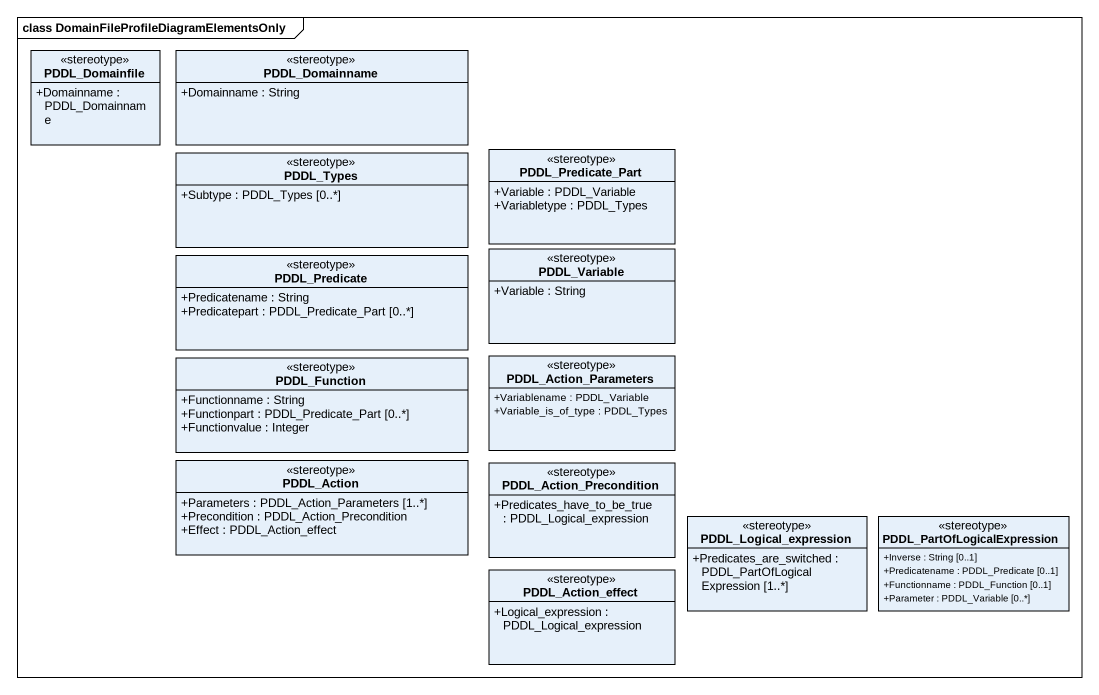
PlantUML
@startuml
mainframe class DomainFileProfileDiagramElementsOnly
hide circle
hide empty members
skinparam classAttributeIconSize 0
class PDDL_Domainfile <<stereotype>> {
  +Domainname : PDDL_Domainname
}
class PDDL_Domainname <<stereotype>> {
  +Domainname : String
}
class PDDL_Types <<stereotype>> {
  +Subtype : PDDL_Types [0..*]
}
class PDDL_Predicate_Part <<stereotype>> {
  +Variable : PDDL_Variable
  +Variabletype : PDDL_Types
}
class PDDL_Predicate <<stereotype>> {
  +Predicatename : String
  +Predicatepart : PDDL_Predicate_Part [0..*]
}
class PDDL_Variable <<stereotype>> {
  +Variable : String
}
class PDDL_Function <<stereotype>> {
  +Functionname : String
  +Functionpart : PDDL_Predicate_Part [0..*]
  +Functionvalue : Integer
}
class PDDL_Action_Parameters <<stereotype>> {
  +Variablename : PDDL_Variable
  +Variable_is_of_type : PDDL_Types
}
class PDDL_Action <<stereotype>> {
  +Parameters : PDDL_Action_Parameters [1..*]
  +Precondition : PDDL_Action_Precondition
  +Effect : PDDL_Action_effect
}
class PDDL_Action_Precondition <<stereotype>> {
  +Predicates_have_to_be_true : PDDL_Logical_expression
}
class PDDL_Logical_expression <<stereotype>> {
  +Predicates_are_switched : PDDL_PartOfLogicalExpression [1..*]
}
class PDDL_PartOfLogicalExpression <<stereotype>> {
  +Inverse : String [0..1]
  +Predicatename : PDDL_Predicate [0..1]
  +Functionname : PDDL_Function [0..1]
  +Parameter : PDDL_Variable [0..*]
}
class PDDL_Action_effect <<stereotype>> {
  +Logical_expression : PDDL_Logical_expression
}
@enduml
